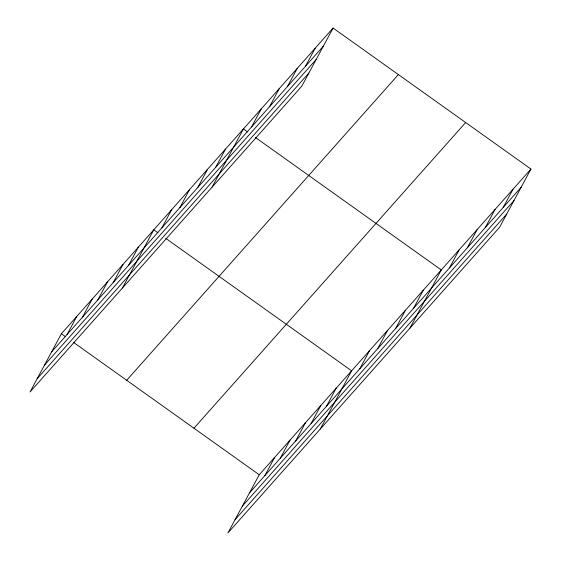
<?xml version="1.0" encoding="UTF-8"?>
<svg xmlns="http://www.w3.org/2000/svg" width="561" height="561" viewBox="0 0 561 561"><rect width="100%" height="100%" fill="white"/><g stroke="black" fill="none" stroke-linecap="round" stroke-linejoin="round"><path stroke-width="0.84" d="M333.087 28.05L61.387 333.746L30.056 391.943L301.755 86.247L333.087 28.05L530.944 169.057L499.613 227.254L227.913 532.95L259.245 474.753L530.944 169.057M66.997 334.594L76.787 316.425M82.397 317.274L92.179 299.104M97.789 299.953L107.579 281.776M113.189 282.632L122.971 264.455M128.588 265.304L138.371 247.135M122.431 288.003L153.763 229.814L157.978 232.815M161.912 227.808L171.701 209.632M179.843 207.633L189.632 189.457M197.781 187.451L207.563 169.282M215.712 167.276L225.494 149.107M212.093 187.122L243.425 128.932L247.639 131.933M251.573 126.926L261.363 108.757M269.504 106.751L279.294 88.575M287.442 86.576L297.225 68.4M305.373 66.401L315.156 48.225M264.855 475.609L274.645 457.432M280.255 458.281L290.037 440.112M295.647 440.96L305.436 422.791M311.046 423.639L320.829 405.463M326.439 406.311L336.228 388.142M320.289 429.011L351.621 370.821L165.698 238.32M359.769 368.815L369.559 350.646M377.7 348.64L387.49 330.464M395.638 328.466L405.421 310.289M413.569 308.291L423.352 290.114M409.951 328.129L441.283 269.939L255.36 137.438M449.431 267.934L459.221 249.764M467.362 247.759L477.152 229.589M485.3 227.584L495.083 209.407M503.231 207.409L513.013 189.232M51.605 351.922L323.304 46.219M44.494 365.127L316.194 59.431M37.166 378.731L308.866 73.035M126.681 380.281L398.38 74.585M193.952 428.225L465.651 122.522M249.463 492.93L521.162 187.234M242.352 506.134L514.051 200.438M235.024 519.745L506.723 214.043M61.387 333.746L65.602 336.747M73.323 342.252L259.245 474.753"/></g></svg>
